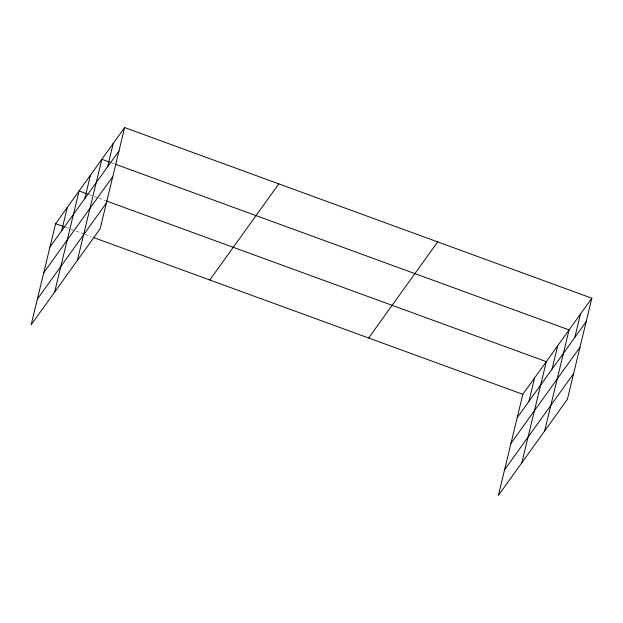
<?xml version="1.0" encoding="UTF-8"?>
<svg xmlns="http://www.w3.org/2000/svg" width="623" height="623" viewBox="0 0 623 623"><rect width="100%" height="100%" fill="white"/><g stroke="black" fill="none" stroke-linecap="round" stroke-linejoin="round"><path stroke-width="0.47" stroke-dasharray="3.12 2.34" d="M111.712 162.883L114.406 163.865M88.941 194.602L93.419 196.237M94.314 196.564L97.904 197.873M98.8 198.2L105.077 200.489M65.477 227.278L69.955 228.914M70.851 229.241L84.3 234.147M85.195 234.474L91.472 236.771"/><path stroke-width="0.93" d="M124.631 127.567L55.611 223.673L31.15 324.793L100.163 228.688L124.631 127.567L591.85 298.207L567.389 399.327L498.369 495.433L522.837 394.312L591.85 298.207M61.685 230.728L67.346 207.334M54.614 292.117L79.082 190.996L88.045 194.267M84.806 198.535L90.467 175.141M77.392 260.406L101.853 159.278L110.816 162.556M107.584 166.816L113.238 143.422M528.911 401.368L534.565 377.974M521.833 462.757L546.301 361.636L105.972 200.816M552.025 369.174L557.686 345.781M544.611 431.046L569.072 329.917L115.302 164.192M574.803 337.456L580.465 314.062M49.957 247.066L118.97 150.961M43.75 272.718L112.763 176.613M37.357 299.149L106.369 203.036M209.795 279.984L278.808 183.878M368.652 338.001L437.665 241.895M517.176 417.706L586.188 321.6M510.969 443.358L579.982 347.252M504.575 469.789L573.588 373.675M55.611 223.673L64.582 226.951M94.159 237.752L522.837 394.312"/></g></svg>
